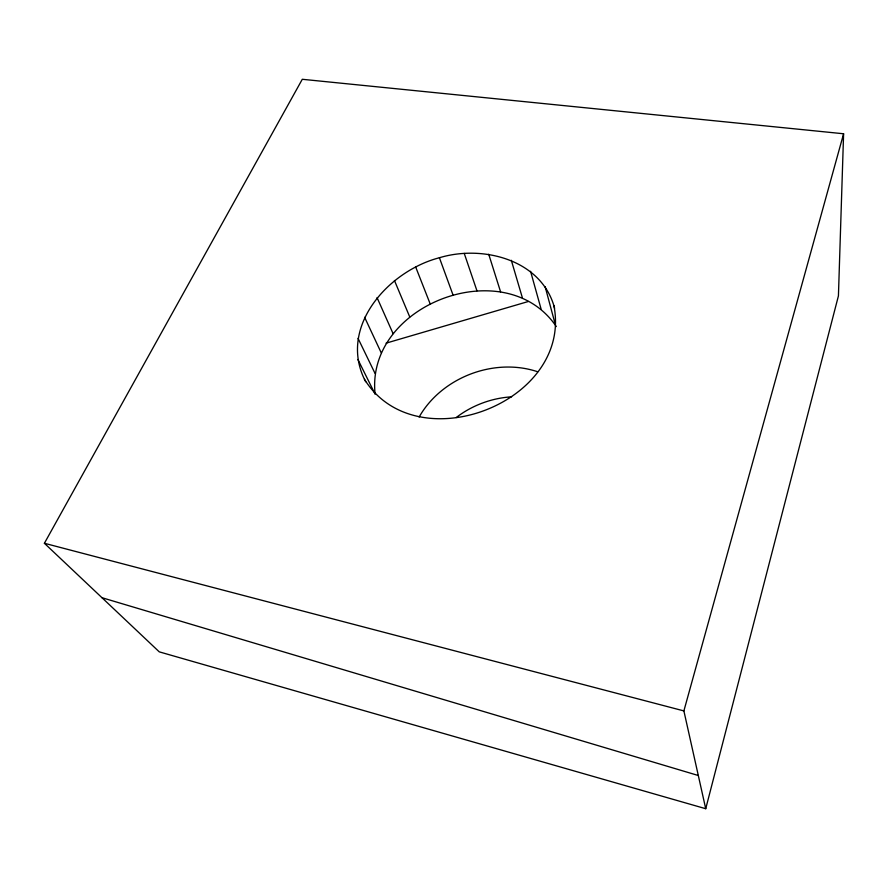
<?xml version="1.0" encoding="UTF-8"?>
<svg xmlns="http://www.w3.org/2000/svg" width="888" height="888" viewBox="0 0 888 888"><rect width="100%" height="100%" fill="white"/><g stroke="black" fill="none" stroke-linecap="round" stroke-linejoin="round"><path stroke-width="1.33" d="M365.678 381.729C337.163 327.65 388.2 270.973 439.405 257.742C482.839 244.566 541.958 259.651 554.611 308.247M843.6 133.766L838.427 295.893L705.727 808.713L159.252 651.848L44.4 543.278L302.286 79.287L843.6 133.766L683.882 710.911L705.727 808.713M357.897 359.485L375.113 394.15C365.368 304.351 505.505 251.548 556.321 326.584M386.069 343.156L528.327 301.498M44.4 543.278L683.882 710.911M101.987 597.713L698.312 775.513M364.446 379.287C416.195 462.615 572.904 402.453 553.912 305.605M358.031 338.35L375.047 373.437M364.613 317.282L381.23 352.825M377.056 297.613L393.073 333.599M394.45 280.508L409.734 316.927M415.662 266.955L430.125 303.774M439.405 257.742L452.991 294.894M464.246 253.402L476.956 290.809M488.722 254.234L500.577 291.819M511.31 260.284L522.422 297.935M530.569 271.295L541.047 308.88M545.143 286.691L555.178 324.098M419.136 417.038A90.099 75.169 -20.7 0 1 537.728 371.783M456.177 417.56A87.013 73.76 -20.7 0 1 511.588 396.836"/></g></svg>
